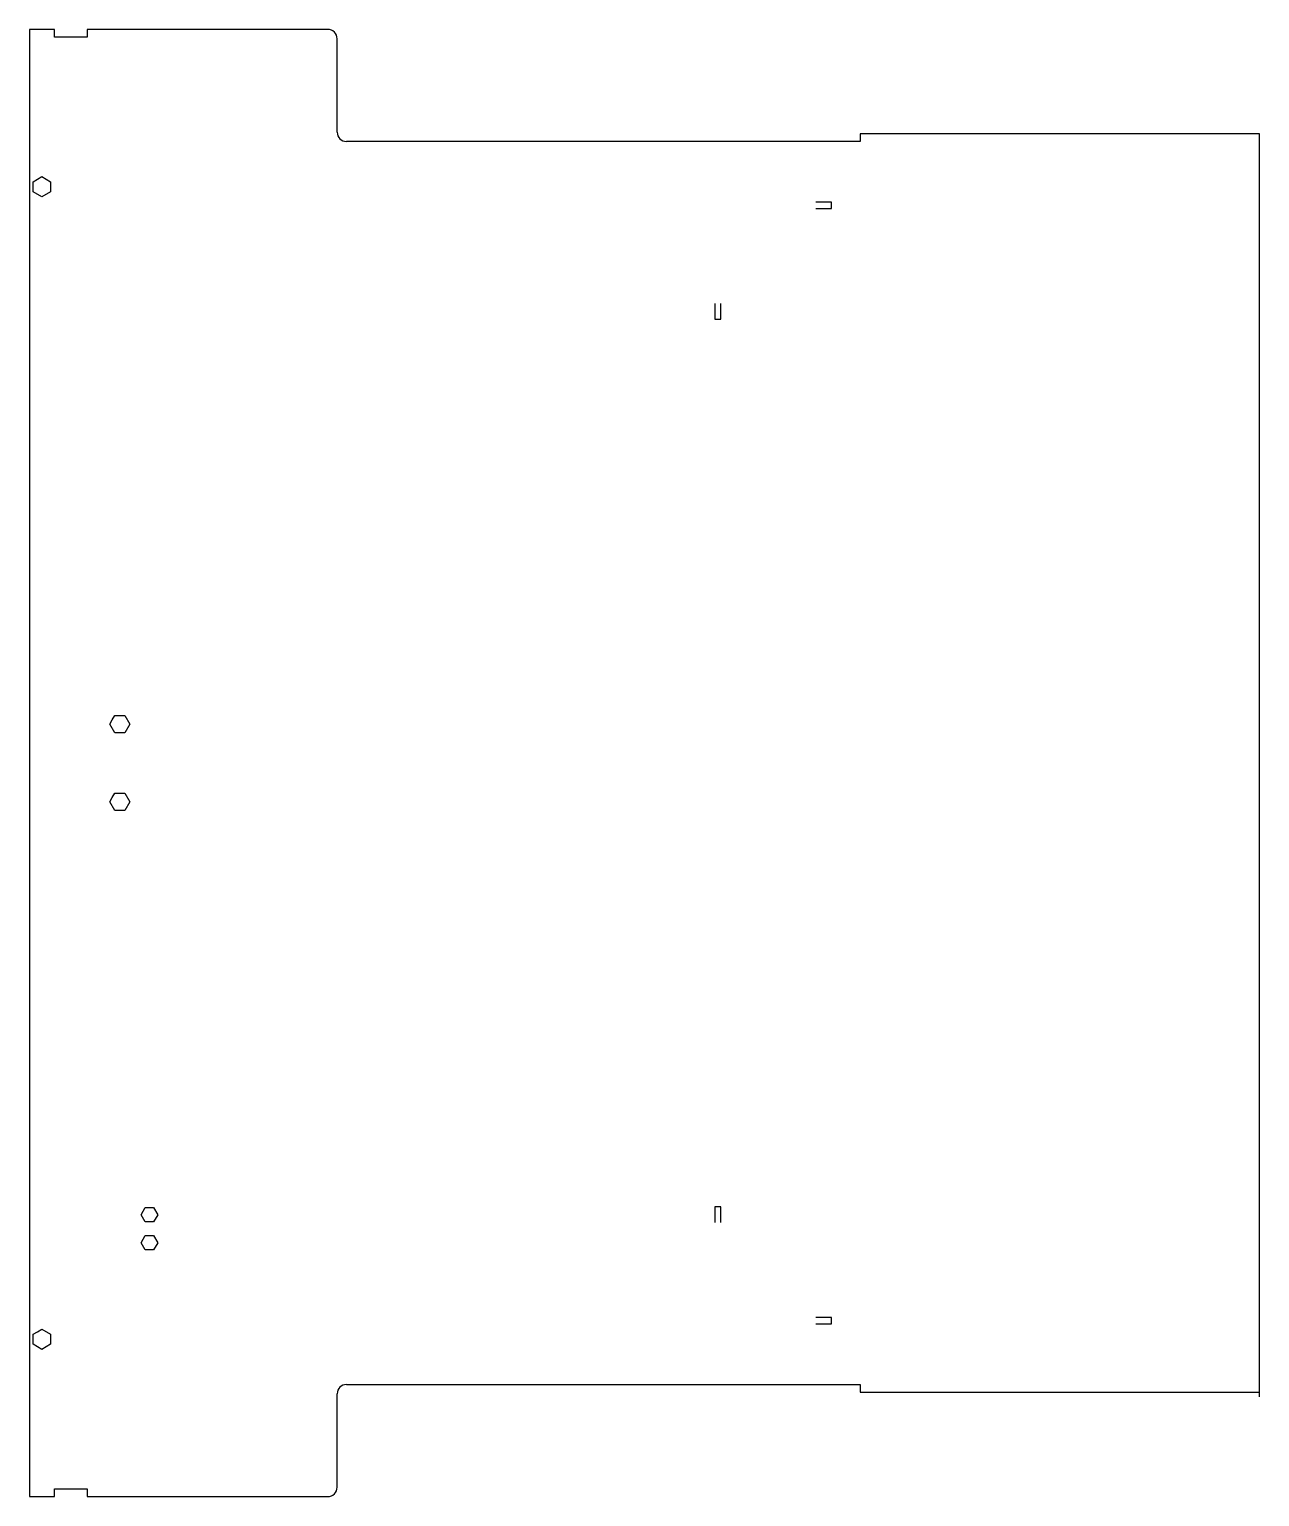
# Model space of a CAD drawing. Extents: x 1205 to 1995, y 2061 to 3003.
import ezdxf

# ---------------------------------------------------------------- set-up
doc = ezdxf.new("R2010")
doc.units = 0

msp = doc.modelspace()

# ---------------------------------------------------------------- linework, layer by layer
for p, q in [((1221.05, 3003.05), (1204.95, 3003.05)), ((1204.95, 3003.05), (1204.95, 2060.95)), ((1221.05, 2998.05), (1221.05, 3003.05)), ((1242.04, 2998.05), (1221.05, 2998.05)), ((1396.59, 3003.05), (1242.04, 3003.05)), ((1242.04, 3003.05), (1242.04, 2998.05)), ((1402.64, 2937), (1402.64, 2997)), ((1738.63, 2931.05), (1408.59, 2931.05)), ((1995.12, 2936.05), (1738.63, 2936.05)), ((1738.63, 2936.05), (1738.63, 2931.05)), ((1995.12, 2128), (1995.12, 2936.05)), ((1207.4, 2905.23), (1210.2, 2906.85)), ((1207.4, 2898.77), (1207.4, 2905.23)), ((1210.2, 2906.85), (1213, 2908.47)), ((1213, 2908.47), (1218.6, 2905.23)), ((1218.6, 2905.23), (1218.6, 2898.77)), ((1213, 2895.53), (1207.4, 2898.77)), ((1218.6, 2898.77), (1213, 2895.53)), ((1720.13, 2892), (1710.13, 2892)), ((1710.13, 2888), (1720.13, 2888)), ((1720.13, 2888), (1720.13, 2892)), ((1645.13, 2827), (1645.13, 2817)), ((1649.13, 2817), (1649.13, 2827)), ((1645.13, 2817), (1649.13, 2817)), ((1258.24, 2559.8), (1259.86, 2562.6)), ((1259.86, 2562.6), (1266.32, 2562.6)), ((1266.32, 2562.6), (1269.56, 2557)), ((1256.62, 2557), (1258.24, 2559.8)), ((1259.86, 2551.4), (1256.62, 2557)), ((1269.56, 2557), (1266.32, 2551.4)), ((1266.32, 2551.4), (1259.86, 2551.4)), ((1256.62, 2507), (1258.24, 2509.8)), ((1259.86, 2501.4), (1256.62, 2507)), ((1258.24, 2509.8), (1259.86, 2512.6)), ((1259.86, 2512.6), (1266.32, 2512.6)), ((1266.32, 2512.6), (1269.56, 2507)), ((1269.56, 2507), (1266.32, 2501.4)), ((1266.32, 2501.4), (1259.86, 2501.4)), ((1276.75, 2242), (1278.08, 2244.31)), ((1278.08, 2244.31), (1279.42, 2246.62)), ((1279.42, 2246.62), (1284.76, 2246.62)), ((1284.76, 2246.62), (1287.43, 2242)), ((1649.13, 2247), (1645.13, 2247)), ((1645.13, 2247), (1645.13, 2237)), ((1649.13, 2237), (1649.13, 2247)), ((1279.42, 2237.37), (1276.75, 2242)), ((1284.76, 2237.37), (1279.42, 2237.37)), ((1287.43, 2242), (1284.76, 2237.37)), ((1276.75, 2224), (1278.08, 2226.31)), ((1279.42, 2219.37), (1276.75, 2224)), ((1278.08, 2226.31), (1279.42, 2228.62)), ((1279.42, 2228.62), (1284.76, 2228.62)), ((1284.76, 2228.62), (1287.43, 2224)), ((1287.43, 2224), (1284.76, 2219.37)), ((1284.76, 2219.37), (1279.42, 2219.37)), ((1207.4, 2165.23), (1210.2, 2166.85)), ((1210.2, 2166.85), (1213, 2168.47)), ((1213, 2168.47), (1218.6, 2165.23)), ((1720.13, 2176), (1710.13, 2176)), ((1710.13, 2172), (1720.13, 2172)), ((1720.13, 2172), (1720.13, 2176)), ((1207.4, 2158.77), (1207.4, 2165.23)), ((1213, 2155.53), (1207.4, 2158.77)), ((1218.6, 2158.77), (1213, 2155.53)), ((1218.6, 2165.23), (1218.6, 2158.77)), ((1408.59, 2132.95), (1738.63, 2132.95)), ((1738.63, 2132.95), (1738.63, 2127.95)), ((1402.64, 2067), (1402.64, 2127)), ((1738.63, 2127.95), (1995.07, 2127.95)), ((1995.12, 2125), (1995.12, 2128)), ((1221.05, 2060.95), (1221.05, 2065.95)), ((1221.05, 2065.95), (1242.04, 2065.95)), ((1242.04, 2065.95), (1242.04, 2060.95)), ((1204.95, 2060.95), (1221.05, 2060.95)), ((1242.04, 2060.95), (1396.59, 2060.95))]:
    msp.add_line(p, q)
for centre, radius, start, end in [((1396.59, 2997), 6.05, 0, 90), ((1408.59, 2937), 5.95, 180, 270), ((1408.59, 2127), 5.95, 90, 180), ((1396.59, 2067), 6.05, 270, 0)]:
    msp.add_arc(centre, radius, start, end)

doc.saveas('drawing.dxf')
